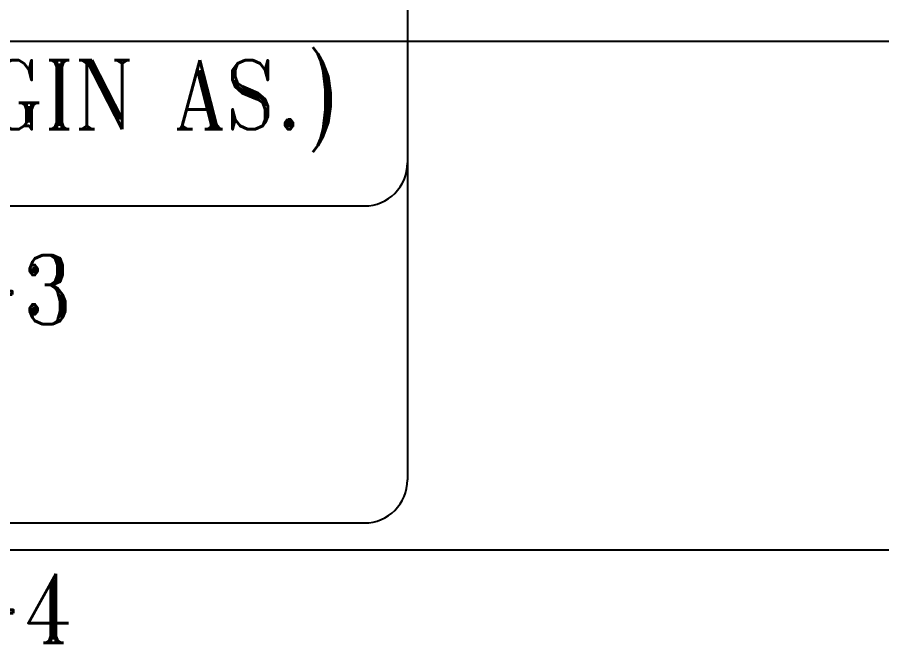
# Model space of a CAD drawing. Header units: millimetres. Extents: x -106996 to 276536, y -21995 to 37993.
# Drawn here: x -69532 to -67527, y -9214 to -7762 of the extents above; entities that cross this region are included whole.
import ezdxf

# ---------------------------------------------------------------- set-up
doc = ezdxf.new("R2010")
doc.units = ezdxf.units.MM
doc.header["$LTSCALE"] = 100
doc.linetypes.add('Nokta & Kesikli', pattern=[670.277762, 352.777767, -176.388884, 0, -141.111112])
doc.layers.get('0').update_dxf_attribs({"color": 3})
for name, color, linetype, lineweight, true_color in [('_aks_Pen_No__1_Pen_No__30', 7, 'Continuous', 25, 0xe6462f), ('_asansör kabin_Pen_No__4', 7, 'Continuous', 25, 0x4a4a4a), ('_kesit çizgisi_Pen_No__30', 7, 'Continuous', 25, 0xe6462f)]:
    doc.layers.add(name, color=color, linetype=linetype, lineweight=lineweight, true_color=true_color)
doc.styles.add('GENERATED_STYLE_5', font='romant.shx')

msp = doc.modelspace()

# ---------------------------------------------------------------- linework, layer by layer
for p, q in [((-68627.0755218, -391.8019551), (-68627.0755218, -8835.8621706)), ((-70100.4924014, -8200.3661126), (-68727.0755218, -8200.3661126)), ((-70102.7147066, -8935.8621706), (-68727.0755218, -8935.8621706))]:
    msp.add_line(p, q)
for centre in [(-68727.0755218, -8100.3661126), (-68727.0755218, -8835.8621706)]:
    msp.add_arc(centre, 100, 270, 0)
at = {"layer": '_aks_Pen_No__1_Pen_No__30', "color": 9, "linetype": 'Continuous'}
msp.add_line((-90283.8975232, -8997.8810414), (-64156.7732287, -8997.8810414), dxfattribs=at)
at = {"layer": '_kesit çizgisi_Pen_No__30', "color": 9, "linetype": 'Nokta & Kesikli'}
msp.add_line((-64156.7732287, -7818.8067677), (-93457.8975232, -7818.8067677), dxfattribs=at)

# ---------------------------------------------------------------- texts
at = {"layer": '_asansör kabin_Pen_No__4', "color": 1, "linetype": 'Continuous', "char_height": 160, "attachment_point": 1, "line_spacing_factor": 0.715893, "style": 'GENERATED_STYLE_5'}
for s, insert in [('\\A1;{\\W0.85;(YANGIN AS.)}', (-70070.2237084, -7862.1495229)), ('\\A1;{\\W0.85;ASP-3}', (-70027.4117774, -8314.5596875)), ('\\A1;{\\W0.85;ASP-4}', (-70025.1894722, -9053.7595876))]:
    msp.add_mtext(s, dxfattribs=dict(at, insert=insert))

doc.saveas('drawing.dxf')
